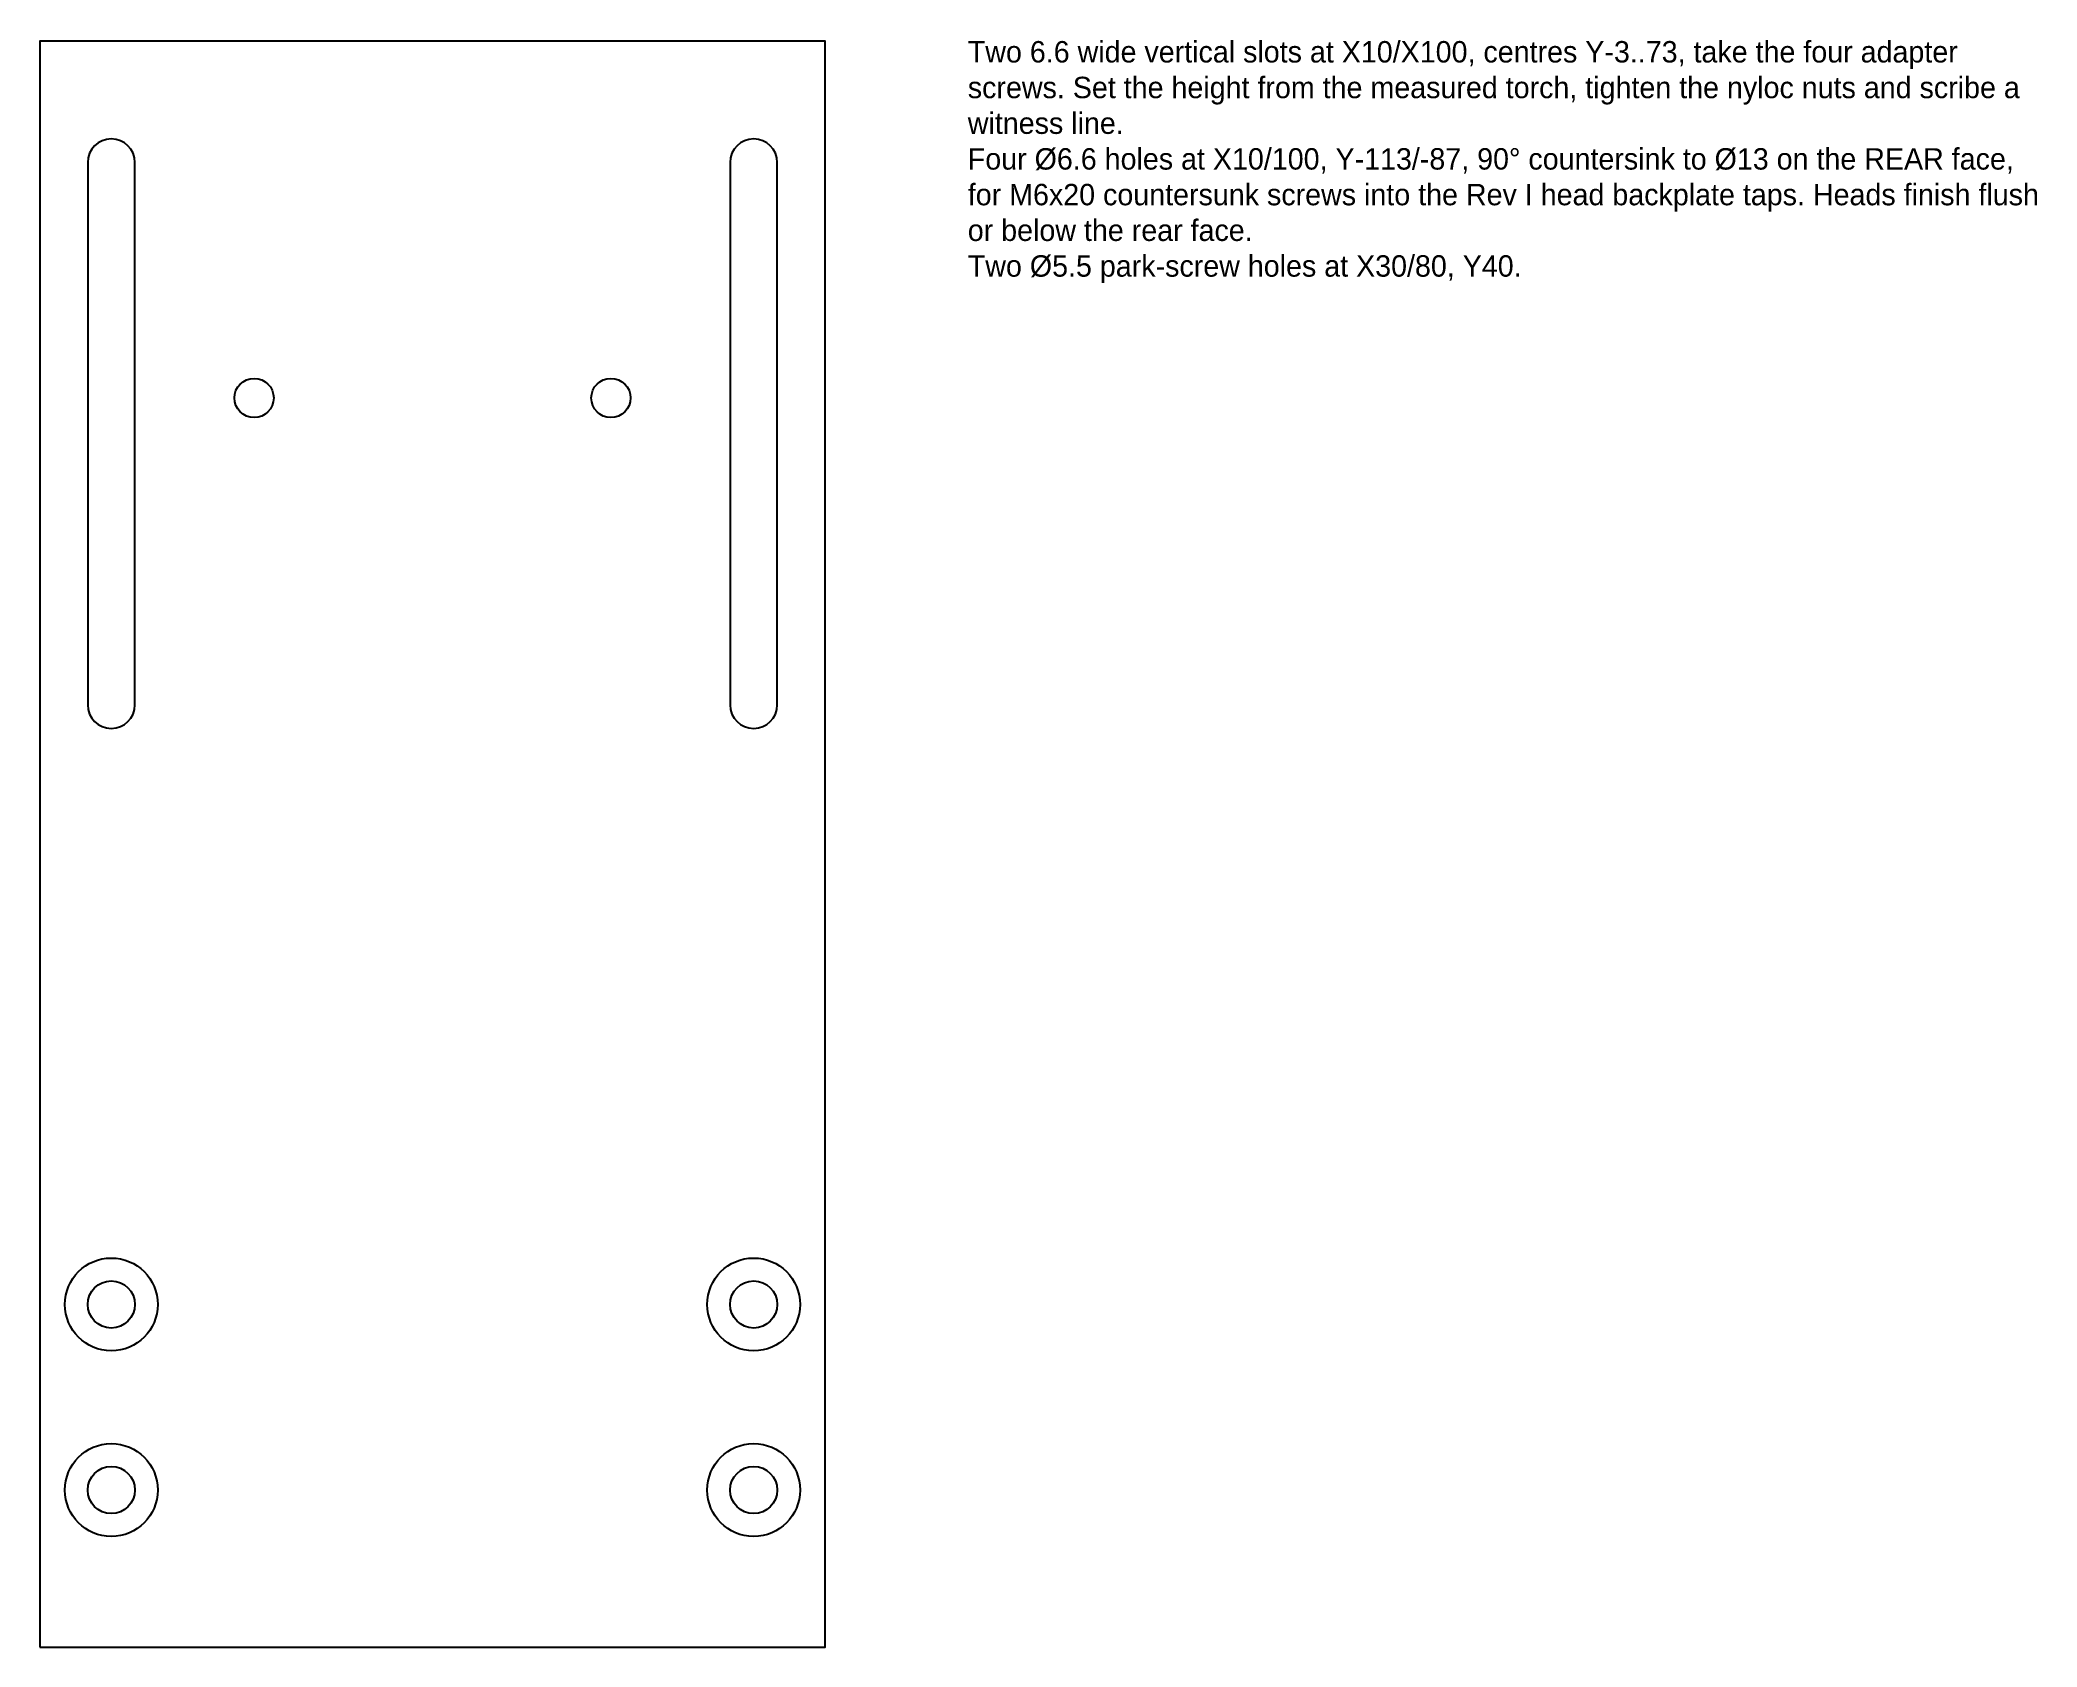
# Model space of a CAD drawing. Header units: millimetres. Extents: x 0 to 280, y -135 to 90.
import ezdxf

# ---------------------------------------------------------------- set-up
doc = ezdxf.new("R2010")
doc.units = ezdxf.units.MM
for name, color, linetype in [('CSK90_REAR_FACE', 7, 'Continuous'), ('CUT_HOLES', 7, 'Continuous'), ('CUT_OUTER', 7, 'Continuous'), ('MACHINING_NOTES', 7, 'Continuous')]:
    doc.layers.add(name, color=color, linetype=linetype)

msp = doc.modelspace()

# ---------------------------------------------------------------- linework, layer by layer
at = {"layer": 'CSK90_REAR_FACE'}
for centre in [(10, -87), (100, -87), (10, -113), (100, -113)]:
    msp.add_circle(centre, 6.5, dxfattribs=at)
at = {"layer": 'CUT_HOLES'}
for points in [[(13.3, -3), (13.3, 73, 1), (6.7, 73), (6.7, -3, 1)], [(103.3, -3), (103.3, 73, 1), (96.7, 73), (96.7, -3, 1)]]:
    msp.add_lwpolyline(points, format="xyb", close=True, dxfattribs=at)
for centre, radius in [((30, 40), 2.75), ((80, 40), 2.75), ((10, -87), 3.3), ((100, -87), 3.3), ((10, -113), 3.3), ((100, -113), 3.3)]:
    msp.add_circle(centre, radius, dxfattribs=at)
at = {"layer": 'CUT_OUTER'}
msp.add_lwpolyline([(0, -135), (110, -135), (110, 90), (0, 90)], close=True, dxfattribs=at)

# ---------------------------------------------------------------- texts
at = {"layer": 'MACHINING_NOTES', "insert": (130, 90), "char_height": 3, "width": 150, "attachment_point": 1}
msp.add_mtext('Two 6.6 wide vertical slots at X10/X100, centres Y-3..73, take the four adapter screws. Set the height from the measured torch, tighten the nyloc nuts and scribe a witness line.\\PFour Ø6.6 holes at X10/100, Y-113/-87, 90° countersink to Ø13 on the REAR face, for M6x20 countersunk screws into the Rev I head backplate taps. Heads finish flush or below the rear face.\\PTwo Ø5.5 park-screw holes at X30/80, Y40.', dxfattribs=at)

doc.saveas('drawing.dxf')
